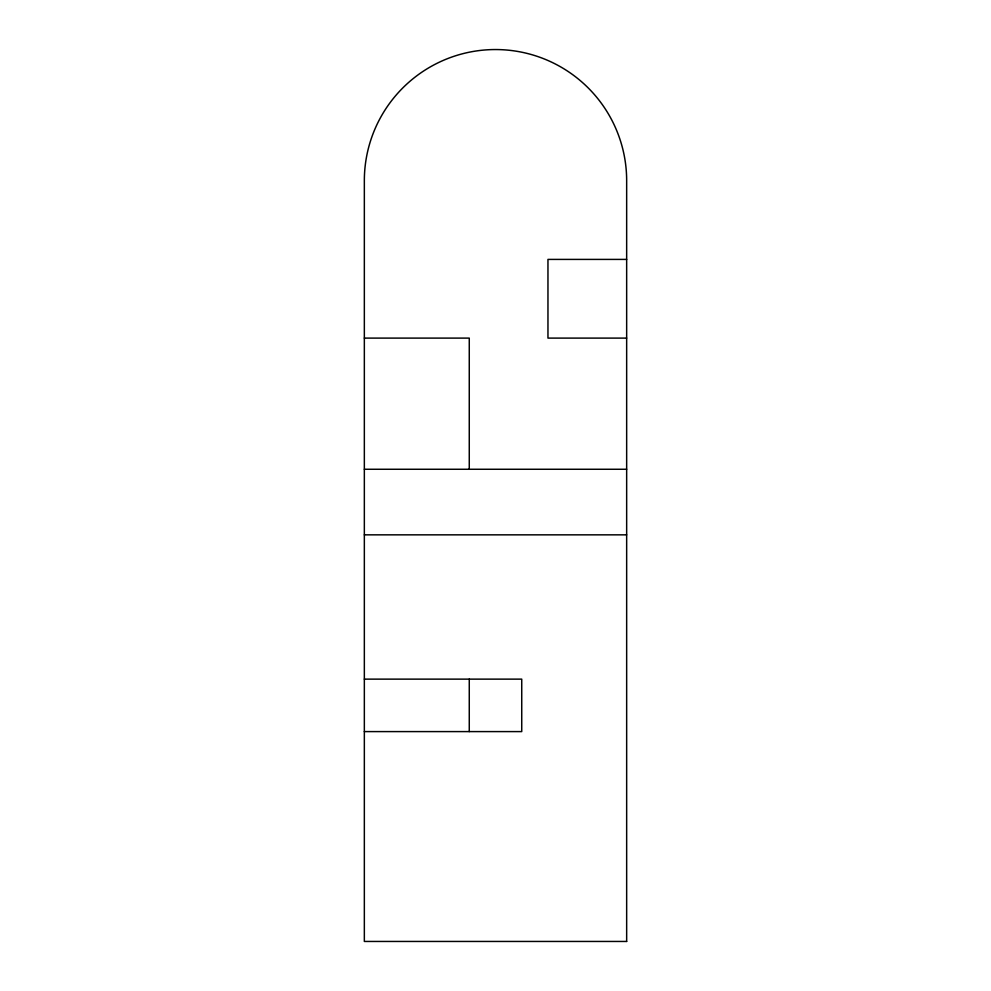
<?xml version="1.0" encoding="UTF-8"?>
<svg xmlns="http://www.w3.org/2000/svg" width="991" height="991" viewBox="0 0 991 991"><rect width="100%" height="100%" fill="white"/><g stroke="black" fill="none" stroke-linecap="round" stroke-linejoin="round"><path stroke-width="1.49" d="M626.659 259.407L547.961 259.407L547.961 338.104L626.659 338.104M364.341 338.104L469.263 338.104L469.263 469.263M364.341 469.263L626.659 469.263M364.341 534.843L626.659 534.843M364.341 679.132L521.737 679.132L521.737 731.593L364.341 731.593M469.263 679.132L469.263 731.593M626.659 941.45L364.341 941.45L364.341 180.709A131.159 131.159 0 0 1 495.5 49.55A131.159 131.159 0 0 1 626.659 180.709L626.659 941.45"/></g></svg>
